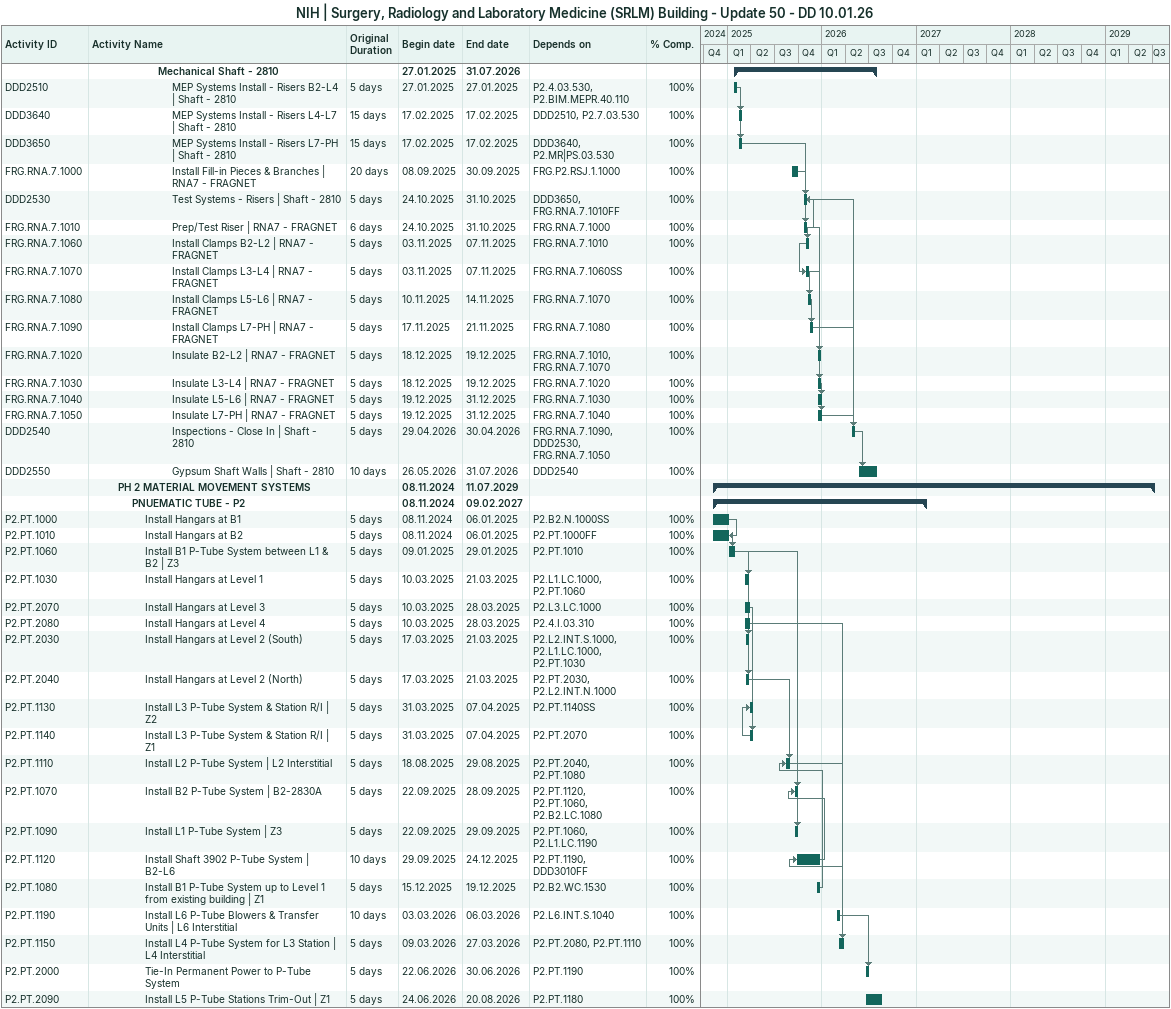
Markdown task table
NIH | Surgery, Radiology and Laboratory Medicine (SRLM) Building - Update 50 - DD 10.01.26

| ID | Level | Task | Original duration | Start | Finish | Predecessors | % complete |
|---|---|---|---|---|---|---|---|
|  | 6 | **Mechanical Shaft - 2810** |  | 2025-01-27 | 2026-07-31 |  |  |
| DDD2510 | 7 | MEP Systems Install - Risers B2-L4 \| Shaft - 2810 | 5d | 2025-01-27 | 2025-01-27 | P2.4.03.530, P2.BIM.MEPR.40.110 | 100 |
| DDD3640 | 7 | MEP Systems Install - Risers L4-L7 \| Shaft - 2810 | 15d | 2025-02-17 | 2025-02-17 | DDD2510, P2.7.03.530 | 100 |
| DDD3650 | 7 | MEP Systems Install - Risers L7-PH \| Shaft - 2810 | 15d | 2025-02-17 | 2025-02-17 | DDD3640, P2.MR\|PS.03.530 | 100 |
| FRG.RNA.7.1000 | 7 | Install Fill-in Pieces & Branches \| RNA7 - FRAGNET | 20d | 2025-09-08 | 2025-09-30 | FRG.P2.RSJ.1.1000 | 100 |
| DDD2530 | 7 | Test Systems - Risers \| Shaft - 2810 | 5d | 2025-10-24 | 2025-10-31 | DDD3650, FRG.RNA.7.1010FF | 100 |
| FRG.RNA.7.1010 | 7 | Prep/Test Riser \| RNA7 - FRAGNET | 6d | 2025-10-24 | 2025-10-31 | FRG.RNA.7.1000 | 100 |
| FRG.RNA.7.1060 | 7 | Install Clamps B2-L2 \| RNA7 - FRAGNET | 5d | 2025-11-03 | 2025-11-07 | FRG.RNA.7.1010 | 100 |
| FRG.RNA.7.1070 | 7 | Install Clamps L3-L4 \| RNA7 - FRAGNET | 5d | 2025-11-03 | 2025-11-07 | FRG.RNA.7.1060SS | 100 |
| FRG.RNA.7.1080 | 7 | Install Clamps L5-L6 \| RNA7 - FRAGNET | 5d | 2025-11-10 | 2025-11-14 | FRG.RNA.7.1070 | 100 |
| FRG.RNA.7.1090 | 7 | Install Clamps L7-PH \| RNA7 - FRAGNET | 5d | 2025-11-17 | 2025-11-21 | FRG.RNA.7.1080 | 100 |
| FRG.RNA.7.1020 | 7 | Insulate B2-L2 \| RNA7 - FRAGNET | 5d | 2025-12-18 | 2025-12-19 | FRG.RNA.7.1010, FRG.RNA.7.1070 | 100 |
| FRG.RNA.7.1030 | 7 | Insulate L3-L4 \| RNA7 - FRAGNET | 5d | 2025-12-18 | 2025-12-19 | FRG.RNA.7.1020 | 100 |
| FRG.RNA.7.1040 | 7 | Insulate L5-L6 \| RNA7 - FRAGNET | 5d | 2025-12-19 | 2025-12-31 | FRG.RNA.7.1030 | 100 |
| FRG.RNA.7.1050 | 7 | Insulate L7-PH \| RNA7 - FRAGNET | 5d | 2025-12-19 | 2025-12-31 | FRG.RNA.7.1040 | 100 |
| DDD2540 | 7 | Inspections - Close In \| Shaft - 2810 | 5d | 2026-04-29 | 2026-04-30 | FRG.RNA.7.1090, DDD2530, FRG.RNA.7.1050 | 100 |
| DDD2550 | 7 | Gypsum Shaft Walls \| Shaft - 2810 | 10d | 2026-05-26 | 2026-07-31 | DDD2540 | 100 |
|  | 3 | **PH 2 MATERIAL MOVEMENT SYSTEMS** |  | 2024-11-08 | 2029-07-11 |  |  |
|  | 4 | **PNUEMATIC TUBE - P2** |  | 2024-11-08 | 2027-02-09 |  |  |
| P2.PT.1000 | 5 | Install Hangars at B1 | 5d | 2024-11-08 | 2025-01-06 | P2.B2.N.1000SS | 100 |
| P2.PT.1010 | 5 | Install Hangars at B2 | 5d | 2024-11-08 | 2025-01-06 | P2.PT.1000FF | 100 |
| P2.PT.1060 | 5 | Install B1 P-Tube System between L1 & B2 \| Z3 | 5d | 2025-01-09 | 2025-01-29 | P2.PT.1010 | 100 |
| P2.PT.1030 | 5 | Install Hangars at Level 1 | 5d | 2025-03-10 | 2025-03-21 | P2.L1.LC.1000, P2.PT.1060 | 100 |
| P2.PT.2070 | 5 | Install Hangars at Level 3 | 5d | 2025-03-10 | 2025-03-28 | P2.L3.LC.1000 | 100 |
| P2.PT.2080 | 5 | Install Hangars at Level 4 | 5d | 2025-03-10 | 2025-03-28 | P2.4.I.03.310 | 100 |
| P2.PT.2030 | 5 | Install Hangars at Level 2 (South) | 5d | 2025-03-17 | 2025-03-21 | P2.L2.INT.S.1000, P2.L1.LC.1000, P2.PT.1030 | 100 |
| P2.PT.2040 | 5 | Install Hangars at Level 2 (North) | 5d | 2025-03-17 | 2025-03-21 | P2.PT.2030, P2.L2.INT.N.1000 | 100 |
| P2.PT.1130 | 5 | Install L3 P-Tube System & Station R/I \| Z2 | 5d | 2025-03-31 | 2025-04-07 | P2.PT.1140SS | 100 |
| P2.PT.1140 | 5 | Install L3 P-Tube System & Station R/I \| Z1 | 5d | 2025-03-31 | 2025-04-07 | P2.PT.2070 | 100 |
| P2.PT.1110 | 5 | Install L2 P-Tube System \| L2 Interstitial | 5d | 2025-08-18 | 2025-08-29 | P2.PT.2040, P2.PT.1080 | 100 |
| P2.PT.1070 | 5 | Install B2 P-Tube System \| B2-2830A | 5d | 2025-09-22 | 2025-09-28 | P2.PT.1120, P2.PT.1060, P2.B2.LC.1080 | 100 |
| P2.PT.1090 | 5 | Install L1 P-Tube System \| Z3 | 5d | 2025-09-22 | 2025-09-29 | P2.PT.1060, P2.L1.LC.1190 | 100 |
| P2.PT.1120 | 5 | Install Shaft 3902 P-Tube System \| B2-L6 | 10d | 2025-09-29 | 2025-12-24 | P2.PT.1190, DDD3010FF | 100 |
| P2.PT.1080 | 5 | Install B1 P-Tube System up to Level 1 from existing building \| Z1 | 5d | 2025-12-15 | 2025-12-19 | P2.B2.WC.1530 | 100 |
| P2.PT.1190 | 5 | Install L6 P-Tube Blowers & Transfer Units \| L6 Interstitial | 10d | 2026-03-03 | 2026-03-06 | P2.L6.INT.S.1040 | 100 |
| P2.PT.1150 | 5 | Install L4 P-Tube System for L3 Station \| L4 Interstitial | 5d | 2026-03-09 | 2026-03-27 | P2.PT.2080, P2.PT.1110 | 100 |
| P2.PT.2000 | 5 | Tie-In Permanent Power to P-Tube System | 5d | 2026-06-22 | 2026-06-30 | P2.PT.1190 | 100 |
| P2.PT.2090 | 5 | Install L5 P-Tube Stations Trim-Out \| Z1 | 5d | 2026-06-24 | 2026-08-20 | P2.PT.1180 | 100 |
